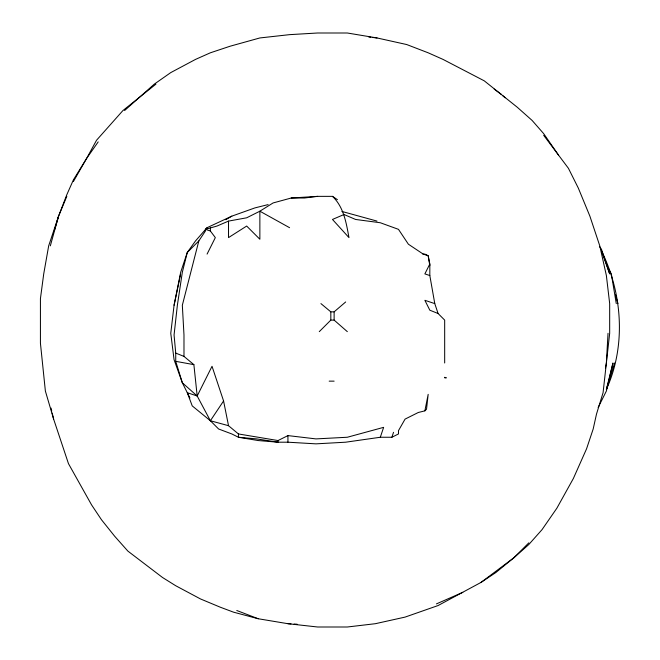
<?xml version="1.0" encoding="UTF-8"?>
<svg xmlns="http://www.w3.org/2000/svg" width="660" height="660" viewBox="0 0 660 660"><rect width="100%" height="100%" fill="white"/><g stroke="black" fill="none" stroke-linecap="round" stroke-linejoin="round"><path stroke-width="0.99" d="M608.025 333.3L606.375 362.992L605.492 367.999M268.117 204.6L254.925 207.9L231.825 216.15L207.075 227.7L195.533 240.9L187.283 252.45L180.683 272.242L174.067 305.25L170.767 333.3L174.067 359.692L182.333 382.792L189.923 397.972M424.875 410.85L428.175 394.342L426.525 409.2L424.875 410.85L418.275 412.5L405.075 419.1L398.483 430.65L398.483 433.95L391.883 437.25L380.317 437.25L345.675 442.2L315.975 443.85L287.933 442.2L278.017 442.2L258.225 440.55L238.425 437.25L231.825 433.95L218.625 429L210.375 420.75L192.233 405.9L187.283 392.692L197.183 395.992L210.375 420.75L228.525 425.7L238.425 433.95L278.017 440.55L287.933 435.6L315.975 438.9L347.325 437.25L383.633 427.35L380.317 437.25M174.067 305.25L180.477 274.873M198.833 240.9L182.333 305.25L183.983 334.95L183.983 356.4L193.883 364.642L197.183 395.992L182.333 382.792L175.733 361.342L175.733 353.1L174.067 334.95L177.367 305.25L182.333 272.242L187.283 252.45L198.833 240.9L205.425 231L205.425 229.35L207.075 227.7M599.569 246.675L601.425 249.15L609.675 273.892L601.425 250.8C622.454 293.42 626.216 345.617 606.375 389.392L612.975 362.992L606.375 391.042L598.133 407.55M50.325 245.85L58.575 216.15L66.817 194.708L73.417 179.842L86.633 158.4L96.533 140.25L122.925 110.55L155.925 84.142M54.301 230.662L58.575 216.15L66.817 196.358M606.375 389.392L614.625 362.992M58.575 216.15L48.675 245.85L43.725 273.892L40.425 298.658L40.425 343.2L45.375 391.042L53.625 419.1L68.467 463.642L91.583 504.9L101.483 519.75L114.675 536.25L127.875 551.1L162.517 577.492L175.733 585.742L200.483 598.942L220.275 607.2L233.475 612.15L258.225 618.75L287.933 623.7L317.625 627L347.325 627L375.367 623.7L405.075 617.1L438.075 605.55L480.967 582.442L495.833 572.542L513.975 557.692L528.825 544.5L542.025 529.65L556.867 508.2L573.367 478.492L586.567 448.8L593.183 429L596.483 414.15L603.075 392.692L609.675 333.3L609.675 303.6L606.375 275.542L599.775 245.85L589.883 216.15L578.317 188.092L568.417 168.292L543.675 135.3M391.883 437.25L393.533 432.3M207.075 254.1L215.325 237.6L210.375 231L205.425 229.35L216.975 226.05L228.525 221.1L246.675 217.8L259.867 211.2L273.067 202.958L291.233 198.008L317.625 196.358L332.475 196.358L337.425 199.658M197.183 395.992L212.025 366.292L223.575 400.958L228.525 425.7M422.895 254.1L424.875 254.1L428.175 255.75L429.825 263.992L424.875 273.892L429.825 275.542L434.775 303.6L438.075 313.5L444.675 320.1L444.675 362.992M73.417 181.492L86.633 158.4L98.183 141.9M210.375 420.75L223.575 400.958M319.275 331.65L330.825 320.1L334.125 320.1L347.325 331.65M528.825 542.85L513.975 557.692L480.967 582.442M124.575 110.55L154.275 84.142L170.767 72.592L195.533 59.4L210.375 52.8L230.175 46.2L259.867 37.95L289.583 34.65L317.625 33L347.325 33L377.017 37.95L406.725 44.55L428.175 52.8L443.025 59.4L484.267 80.842L517.275 107.25L532.125 120.45L543.675 133.65L558.517 155.1M320.925 303.6L330.825 311.85L334.125 311.85L345.675 301.958M225.802 219.664L231.825 216.15M436.425 603.9L462.817 592.342M317.625 196.358L304.425 198.008L291.233 198.008M444.675 377.842L446.325 377.842L444.675 377.289M329.175 381.142L334.125 381.142M287.933 623.7L291.002 623.873M294.079 624.038L297.149 624.212M368.825 37.042L370.87 37.265M372.925 37.496L377.017 37.95M175.733 361.342L193.883 364.642M377.017 221.1L341.905 211.439M434.775 303.6L424.875 300.308L429.825 310.2L438.075 313.5M236.775 610.5L258.225 618.75M175.733 353.1L183.983 356.4M289.583 227.7L259.867 211.2L259.867 239.25L246.675 226.05L228.525 237.6L228.525 221.1M494.175 89.1L501.377 94.429M502.879 95.782L505.131 97.804M332.475 196.358C343.819 207.075 346.261 222.989 348.975 237.6L332.475 219.45L344.025 214.5L355.575 219.45L380.317 222.75L398.483 229.35L408.375 244.2L423.225 254.1L428.175 255.75L429.825 265.642M607.959 267.638L611.325 273.892L616.275 303.6M615.45 294.69L617.925 303.6M51.026 408.078L51.736 411.081M52.206 413.086L53.625 419.1M429.825 263.992L429.825 275.542M334.125 311.85L334.125 320.1M330.825 311.85L330.825 320.1M287.933 435.6L287.933 442.2M278.017 440.55L278.017 442.2L256.575 438.9L238.425 437.25L238.425 433.95M210.375 227.7L210.375 231"/></g></svg>
